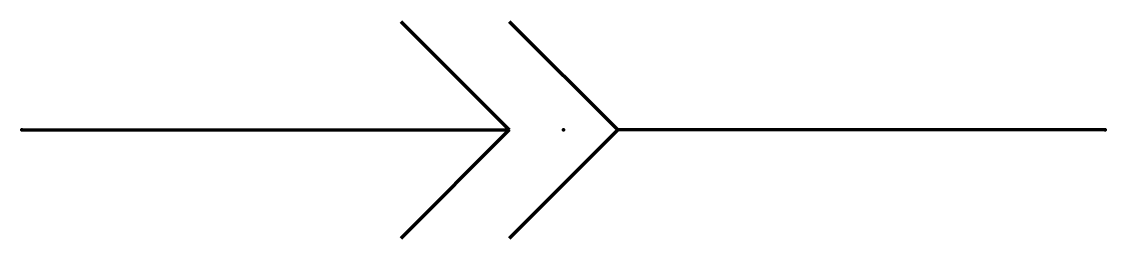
# Model space of a CAD drawing. Header units: millimetres. Extents: x 0 to 20, y -2 to 2.
import ezdxf

# ---------------------------------------------------------------- set-up
doc = ezdxf.new("R2010")
doc.units = ezdxf.units.MM
doc.layers.get('0').update_dxf_attribs({"linetype": 'CONTINUOUS', "lineweight": 0})

msp = doc.modelspace()

# ---------------------------------------------------------------- linework, layer by layer
at = {"color": 7, "linetype": 'CONTINUOUS', "lineweight": 70}
for p, q in [((7, 2), (9, 0)), ((9, 2), (11, 0)), ((0, 0), (9, 0)), ((9, 0), (7, -2)), ((11, 0), (9, -2)), ((20, 0), (11, 0))]:
    msp.add_line(p, q, dxfattribs=at)
for p in [(0, 0), (10, 0), (20, 0)]:
    msp.add_point(p, dxfattribs=at)

doc.saveas('drawing.dxf')
